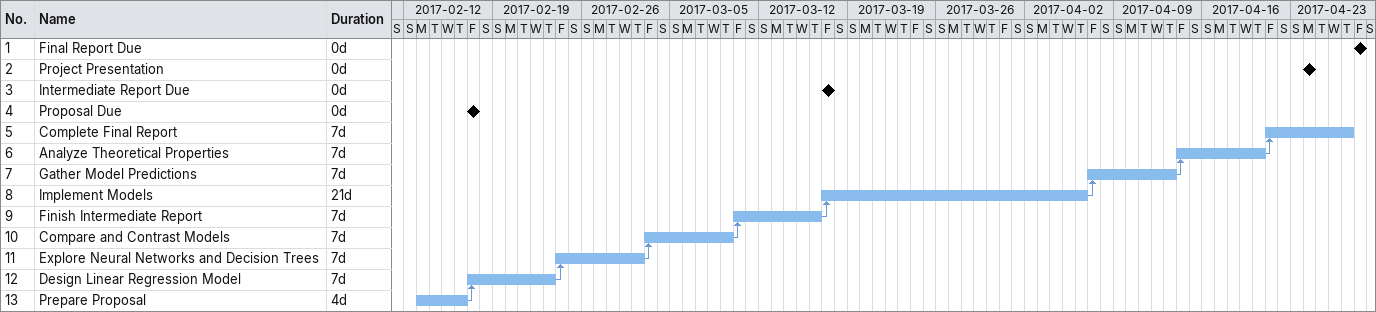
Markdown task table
| ID | Task | Duration | Start | Finish | Predecessors |
|---|---|---|---|---|---|
| 1 | Final Report Due | 0d | 2017-04-28 | 2017-04-28 |  |
| 2 | Project Presentation | 0d | 2017-04-24 | 2017-04-24 |  |
| 3 | Intermediate Report Due | 0d | 2017-03-17 | 2017-03-17 |  |
| 4 | Proposal Due | 0d | 2017-02-17 | 2017-02-17 |  |
| 5 | Complete Final Report | 7d | 2017-04-21 | 2017-04-27 | 6 |
| 6 | Analyze Theoretical Properties | 7d | 2017-04-14 | 2017-04-20 | 7 |
| 7 | Gather Model Predictions | 7d | 2017-04-07 | 2017-04-13 | 8 |
| 8 | Implement Models | 21d | 2017-03-17 | 2017-04-06 | 9 |
| 9 | Finish Intermediate Report | 7d | 2017-03-10 | 2017-03-16 | 10 |
| 10 | Compare and Contrast Models | 7d | 2017-03-03 | 2017-03-09 | 11 |
| 11 | Explore Neural Networks and Decision Trees | 7d | 2017-02-24 | 2017-03-02 | 12 |
| 12 | Design Linear Regression Model | 7d | 2017-02-17 | 2017-02-23 | 13 |
| 13 | Prepare Proposal | 4d | 2017-02-13 | 2017-02-16 |  |
